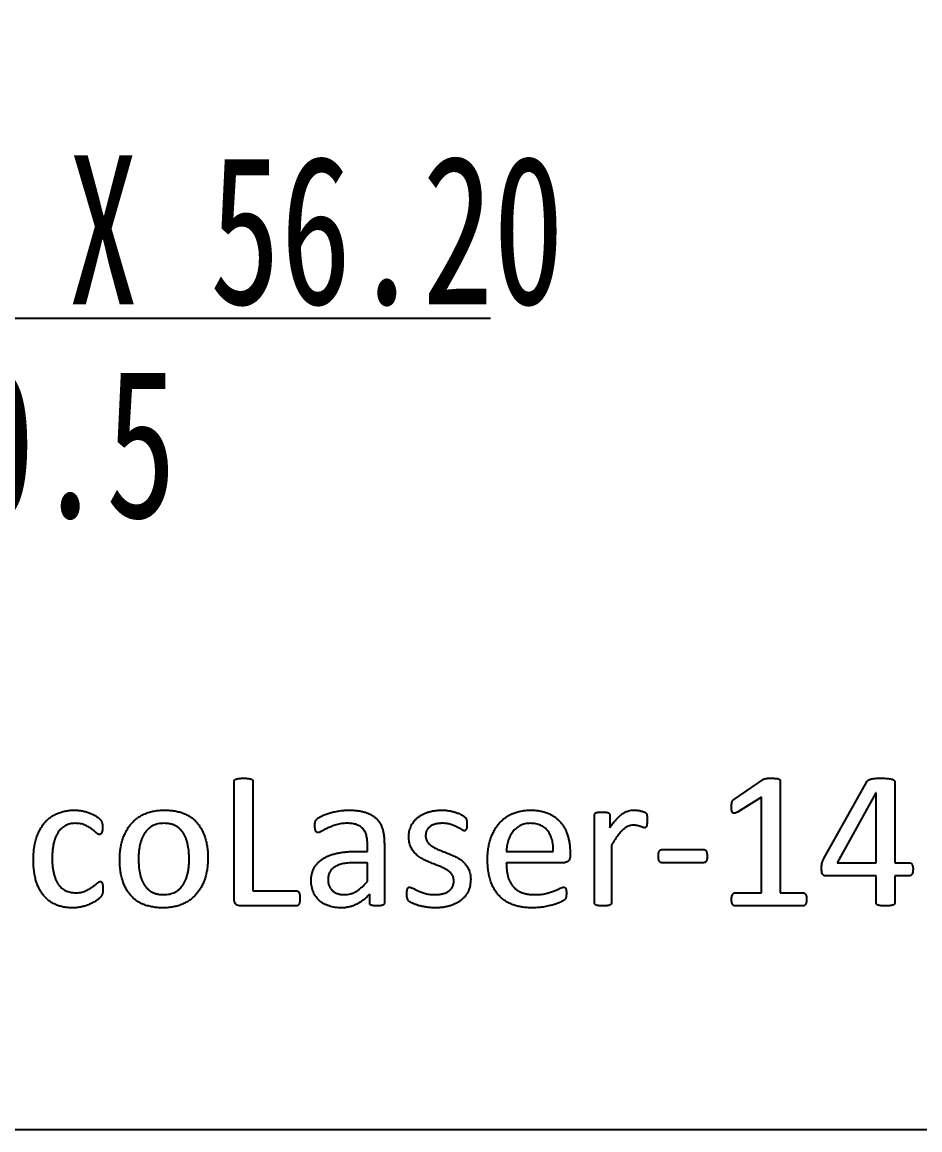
# Model space of a CAD drawing. Header units: millimetres. Extents: x 0 to 210, y 0 to 306.
# Drawn here: x 155.36 to 176.47, y 67.66 to 93.68 of the extents above; entities that cross this region are included whole.
import ezdxf

# ---------------------------------------------------------------- set-up
doc = ezdxf.new("R2010")
doc.units = ezdxf.units.MM
doc.layers.add('图纸格式', color=7, linetype='Continuous')
doc.styles.add('SLDTEXTSTYLE5', font='TXT', dxfattribs={"width": 0.7})
doc.dimstyles.new('SLDDIMSTYLE5', dxfattribs={"dimtxt": 3.5, "dimasz": 4.08, "dimexe": 0, "dimexo": 0.0625, "dimgap": 0.875, "dimtad": 0, "dimtih": 1, "dimtoh": 1, "dimlfac": 5, "dimrnd": 1e-09, "dimzin": 4, "dimdsep": 46, "dimtxsty": 'SLDTEXTSTYLE5', "dimsah": 1, "dimcen": 0, "dimadec": 0, "dimazin": 1, "dimtfac": 1, "dimtofl": 0, "dimtmove": 0, "dimatfit": 3, "dimfxl": 0, "dimfrac": 2, "dimtolj": 1, "dimtzin": 12, "dimarcsym": 0})

# ---------------------------------------------------------------- blocks, each defined once
blk = doc.blocks.new('SW_SYMBOL_HOLE_DEPTH')
at = {"layer": '图纸格式', "color": 0}
for p, q in [((0, 875), (800, 875)), ((400, 875), (400, 75)), ((100, 555), (400, 75)), ((700, 555), (400, 75))]:
    blk.add_line(p, q, dxfattribs=at)
blk = doc.blocks.new('_D_21')
at = {"layer": '图纸格式'}
for p, q in [((133.462, 100.049), (134.239, 98.627)), ((134.239, 98.627), (140.735, 86.728)), ((140.735, 86.728), (166.372, 86.728))]:
    blk.add_line(p, q, dxfattribs=at)
blk.add_solid([(134.239, 98.627), (135.748, 94.802), (136.64, 95.289)], dxfattribs=at)
at = {"layer": '图纸格式', "xscale": 0.004511737089201878, "yscale": 0.004511737089201878, "zscale": 0.004511737089201878}
blk.add_blockref('SW_SYMBOL_HOLE_DEPTH', (150.096, 81.549), dxfattribs=at)
at = {"layer": '图纸格式', "char_height": 3.5, "attachment_point": 1, "style": 'SLDTEXTSTYLE5'}
for s, insert in [('%%c', (142.322, 90.57)), ('16.20 X 56.20', (146.437, 90.555)), ('0.5', (153.994, 85.541))]:
    blk.add_mtext(s, dxfattribs=dict(at, insert=insert))

msp = doc.modelspace()

# ---------------------------------------------------------------- linework, layer by layer
at = {"color": 7, "linetype": 'Continuous', "lineweight": 25}
for p, q in [((160.34929834, 73.08117171), (160.34929834, 75.84610737)), ((160.79047481, 75.84610737), (160.79047481, 73.27280774)), ((172.10665128, 75.43112575), (172.78358142, 75.89091436)), ((173.18753363, 75.85506877), (173.18753363, 73.22869009)), ((174.21257959, 74.0365945), (175.23004282, 75.84817539)), ((175.8787101, 75.83921399), (175.8787101, 73.93457245)), ((172.74635716, 75.47869009), (172.17903179, 75.12574892)), ((172.74635716, 73.22869009), (172.74635716, 75.47869009)), ((175.4333976, 75.57450811), (174.52347113, 73.93457245)), ((175.43753363, 75.57450811), (175.4333976, 75.57450811)), ((175.43753363, 73.93457245), (175.43753363, 75.57450811)), ((168.81988657, 72.9908684), (168.81988657, 75.05474708)), ((169.17834245, 75.05474708), (169.17834245, 74.75419561)), ((163.19626525, 74.19927833), (163.48165128, 74.19927833)), ((163.48165128, 74.19927833), (163.48165128, 74.36334083)), ((163.8787101, 74.388157), (163.8787101, 72.98880039)), ((166.74635716, 74.19927833), (167.84929834, 74.19927833)), ((168.24635716, 74.17308347), (168.24635716, 74.10277097)), ((169.2169454, 74.34817539), (169.2169454, 72.9908684)), ((170.40467517, 74.24339597), (171.38491415, 74.24339597)), ((163.48165128, 73.93457245), (163.15973032, 73.93457245)), ((163.48165128, 73.49408531), (163.48165128, 73.93457245)), ((168.09952812, 73.93457245), (166.74635716, 73.93457245)), ((171.38491415, 73.93457245), (170.40467517, 73.93457245)), ((174.52347113, 73.93457245), (175.43753363, 73.93457245)), ((175.8787101, 73.93457245), (176.21855385, 73.93457245)), ((175.43753363, 73.62574892), (174.25945459, 73.62574892)), ((175.43753363, 72.99224708), (175.43753363, 73.62574892)), ((175.8787101, 73.62574892), (175.8787101, 72.99224708)), ((176.21855385, 73.62574892), (175.8787101, 73.62574892)), ((160.79047481, 73.27280774), (161.8162101, 73.27280774)), ((163.53473032, 72.98948972), (163.53473032, 73.19904855)), ((172.1231954, 73.22869009), (172.74635716, 73.22869009)), ((173.18753363, 73.22869009), (173.72314944, 73.22869009)), ((161.81276341, 72.91986656), (160.49681672, 72.91986656)), ((173.72039209, 72.91986656), (172.12526341, 72.91986656)), ((183.96681525, 67.66015093), (111.3668372, 67.66015093))]:
    msp.add_line(p, q, dxfattribs=at)
for points, knots in [([(160.34929834, 75.84610737), (160.34987138, 75.85192421), (160.35100114, 75.86339219), (160.35902846, 75.87990358), (160.37478832, 75.89265114), (160.39794016, 75.90119942), (160.42827999, 75.90844953), (160.46748348, 75.91437837), (160.51553003, 75.91955152), (160.55079624, 75.91975592), (160.56988657, 75.91986656)], [0, 0, 0, 0, 0.0690550282, 0.1361428946, 0.2115820834, 0.3032686087, 0.4269725219, 0.5816730595, 0.7735509872, 1, 1, 1, 1]), ([(160.56988657, 75.91986656), (160.5894413, 75.91979149), (160.62494693, 75.91965518), (160.67317985, 75.91426897), (160.71202785, 75.9086506), (160.74212643, 75.90083078), (160.76551754, 75.89308673), (160.78073908, 75.87963825), (160.78879274, 75.86341841), (160.78990874, 75.85193304), (160.79047481, 75.84610737)], [0, 0, 0, 0, 0.2317710216, 0.420827934, 0.5754407725, 0.6964317919, 0.7905861104, 0.8639342843, 0.9309841188, 1, 1, 1, 1]), ([(172.78358142, 75.89091436), (172.78742053, 75.89334027), (172.79545253, 75.89841565), (172.81018269, 75.90402276), (172.82808358, 75.90846293), (172.84961168, 75.91342303), (172.87485916, 75.91797376), (172.90492449, 75.91830111), (172.9402659, 75.92038559), (172.96602061, 75.92004953), (172.98004282, 75.91986656)], [0, 0, 0, 0, 0.0676513355, 0.1415370648, 0.2338942264, 0.3429032026, 0.4714732299, 0.6156989461, 0.7907664089, 1, 1, 1, 1]), ([(172.98004282, 75.91986656), (172.9991273, 75.91963648), (173.03388491, 75.91921743), (173.08075904, 75.91555945), (173.11812752, 75.91155499), (173.14619697, 75.90407212), (173.16682898, 75.89491051), (173.17935596, 75.88248066), (173.18638032, 75.8690619), (173.18714857, 75.85974078), (173.18753363, 75.85506877)], [0, 0, 0, 0, 0.2428685794, 0.4423245156, 0.5987106719, 0.720065659, 0.8116413556, 0.8819698164, 0.9408399071, 1, 1, 1, 1]), ([(175.23004282, 75.84817539), (175.23484272, 75.85418101), (175.24512159, 75.86704193), (175.26739435, 75.88201076), (175.29571274, 75.89429898), (175.33092722, 75.90449948), (175.3737846, 75.91283342), (175.42574631, 75.91694785), (175.48690195, 75.91973747), (175.53104876, 75.9198215), (175.55472113, 75.91986656)], [0, 0, 0, 0, 0.0670113463, 0.1435034304, 0.231767735, 0.3368104222, 0.46388543, 0.6134568825, 0.7927281794, 1, 1, 1, 1]), ([(175.55472113, 75.91986656), (175.58070231, 75.91975663), (175.6292697, 75.91955113), (175.69633851, 75.91418727), (175.75241302, 75.90870776), (175.79703784, 75.9004251), (175.83219833, 75.89103733), (175.85694723, 75.87687678), (175.87577719, 75.86055078), (175.87777954, 75.84598381), (175.8787101, 75.83921399)], [0, 0, 0, 0, 0.2209360981, 0.4130024896, 0.5723222554, 0.6996148539, 0.7997917531, 0.878595507, 0.9435787473, 1, 1, 1, 1]), ([(172.04047481, 75.25120847), (172.04049171, 75.26385722), (172.04052279, 75.28712309), (172.04356935, 75.31930859), (172.04710246, 75.34622815), (172.05353221, 75.36844426), (172.06173153, 75.38709484), (172.07358615, 75.40292756), (172.08847373, 75.41774493), (172.10031376, 75.42646059), (172.10665128, 75.43112575)], [0, 0, 0, 0, 0.1879599626, 0.3457299854, 0.4805564649, 0.5908537309, 0.6886985454, 0.7816479791, 0.8831244093, 1, 1, 1, 1]), ([(172.17903179, 75.12574892), (172.16606954, 75.11929906), (172.14361781, 75.10812737), (172.11258011, 75.09637846), (172.08627094, 75.09606215), (172.06497163, 75.10772939), (172.05217841, 75.13105934), (172.04453955, 75.16247019), (172.04116683, 75.20358193), (172.04072186, 75.23420578), (172.04047481, 75.25120847)], [0, 0, 0, 0, 0.1623060313, 0.2811277607, 0.3686601833, 0.448143587, 0.5395254088, 0.6568891477, 0.8095010667, 1, 1, 1, 1]), ([(155.6287101, 73.99730222), (155.62962946, 74.0469675), (155.63140387, 74.14282426), (155.64515214, 74.28137425), (155.66814191, 74.40897357), (155.70079962, 74.52586688), (155.74120966, 74.63238147), (155.78964212, 74.72848804), (155.8442509, 74.81491322), (155.90584305, 74.89144465), (155.97461533, 74.95775921), (156.04875371, 75.01538141), (156.12835081, 75.06416127), (156.21388505, 75.10244403), (156.30359606, 75.13311176), (156.39749878, 75.15391236), (156.49479253, 75.1678245), (156.56087522, 75.16917828), (156.59447297, 75.16986656)], [0, 0, 0, 0, 0.0865850984, 0.1671140693, 0.242475046, 0.3123680729, 0.3784407597, 0.4407937809, 0.4996997327, 0.5563894576, 0.6116394815, 0.665894192, 0.7198328919, 0.773979506, 0.8289659719, 0.884851506, 0.9414562218, 1, 1, 1, 1]), ([(156.59447297, 75.16986656), (156.62692553, 75.16892778), (156.69120506, 75.16706831), (156.78527293, 75.15267111), (156.87432604, 75.13176743), (156.95626628, 75.1040499), (157.03053613, 75.07226241), (157.09373839, 75.03505647), (157.14560224, 75.00055624), (157.18245796, 74.96863527), (157.20694132, 74.94322704), (157.22272837, 74.92250327), (157.2338671, 74.90319037), (157.24081963, 74.88203555), (157.24659255, 74.85807714), (157.24971979, 74.83055127), (157.2518521, 74.79788974), (157.25201279, 74.77419184), (157.25210165, 74.76108899)], [0, 0, 0, 0, 0.1129613779, 0.2237451275, 0.3306824281, 0.4311366551, 0.5246492021, 0.6113917597, 0.686188445, 0.7412135638, 0.7808355794, 0.8088411468, 0.8317681826, 0.8580884297, 0.8860367845, 0.9174984041, 0.9543839147, 1, 1, 1, 1]), ([(157.65812187, 74.00281693), (157.65885663, 74.04467313), (157.66029722, 74.12673741), (157.67337281, 74.24714362), (157.69264507, 74.3625762), (157.72177137, 74.47231308), (157.75886008, 74.5759887), (157.80407558, 74.67278811), (157.85846366, 74.76179729), (157.92063922, 74.84351392), (157.99098948, 74.9177401), (158.07014564, 74.9826661), (158.15712258, 75.03926184), (158.25288872, 75.0858591), (158.35656974, 75.12428941), (158.46906279, 75.15080055), (158.58964629, 75.16676564), (158.67277666, 75.16881281), (158.71556672, 75.16986656)], [0, 0, 0, 0, 0.0703101593, 0.1378517889, 0.2032971147, 0.2667942766, 0.3283494306, 0.3881104467, 0.4459857165, 0.5032862837, 0.5603639692, 0.6174142232, 0.6749251446, 0.7343258499, 0.7960128565, 0.8603496867, 0.928117181, 1, 1, 1, 1]), ([(158.71556672, 75.16986656), (158.75697909, 75.16903956), (158.83708627, 75.16743983), (158.95304652, 75.15231545), (159.06119754, 75.12972843), (159.16095269, 75.09563214), (159.25256504, 75.05258708), (159.33670562, 75.00162599), (159.41249488, 74.94119089), (159.47966928, 74.87156218), (159.53903869, 74.79391597), (159.5910656, 74.70877972), (159.63451233, 74.61547465), (159.67028193, 74.51484502), (159.6975385, 74.40675458), (159.71757658, 74.29203923), (159.72920385, 74.17056606), (159.73082312, 74.08740048), (159.73165128, 74.04486656)], [0, 0, 0, 0, 0.071868294, 0.1390204506, 0.2027203332, 0.2634065691, 0.3215900906, 0.378177301, 0.4338185, 0.4894010231, 0.5457387414, 0.60321488, 0.6622902538, 0.7241236611, 0.7883758868, 0.8556074033, 0.9261523475, 1, 1, 1, 1]), ([(162.24635716, 74.79762392), (162.24673724, 74.81577511), (162.24741377, 74.84808331), (162.25244691, 74.89307296), (162.26792155, 74.9312768), (162.29025147, 74.9583559), (162.31402746, 74.97988735), (162.33944484, 74.99558411), (162.36890041, 75.01421895), (162.41875234, 75.03802943), (162.48928886, 75.06914205), (162.58490713, 75.09988843), (162.69013189, 75.12826629), (162.80410823, 75.15042146), (162.92301801, 75.16753738), (163.00410793, 75.16909071), (163.04461084, 75.16986656)], [0, 0, 0, 0, 0.0563931712, 0.1003769527, 0.1397198296, 0.1823882609, 0.2081569167, 0.2390200086, 0.2748640689, 0.3163351025, 0.4102801003, 0.5140435354, 0.6277218741, 0.7484506847, 0.874355812, 1, 1, 1, 1]), ([(163.04461084, 75.16986656), (163.08115531, 75.16908779), (163.15160129, 75.16758657), (163.25316669, 75.15946112), (163.34587751, 75.14236926), (163.43057226, 75.12096117), (163.50701431, 75.09218675), (163.57639671, 75.0589648), (163.63783047, 75.01859194), (163.69126139, 74.97189201), (163.73809814, 74.91976543), (163.77763723, 74.86127616), (163.8100025, 74.79678264), (163.83562919, 74.72639281), (163.85429556, 74.65022089), (163.86923769, 74.56834394), (163.87714885, 74.48022539), (163.87817995, 74.41942073), (163.8787101, 74.388157)], [0, 0, 0, 0, 0.0829849862, 0.15996833, 0.2309831384, 0.2967785435, 0.3580175506, 0.4161095238, 0.4710896471, 0.5243347843, 0.5767973165, 0.6297529018, 0.6841108046, 0.7402226373, 0.7994351011, 0.8619582136, 0.929023522, 1, 1, 1, 1]), ([(164.45223951, 74.55084083), (164.45262874, 74.57110876), (164.45340296, 74.61142403), (164.46400641, 74.67109697), (164.47863546, 74.72970772), (164.50037408, 74.78647858), (164.52760268, 74.84124148), (164.56256956, 74.89212548), (164.60273547, 74.94015322), (164.64909543, 74.98446437), (164.70209557, 75.02443155), (164.7604939, 75.06105276), (164.82549343, 75.09283592), (164.8963799, 75.12052415), (164.97399103, 75.14225048), (165.05729659, 75.15922312), (165.14715159, 75.16761535), (165.20888955, 75.1690988), (165.24084245, 75.16986656)], [0, 0, 0, 0, 0.0540453228, 0.1075024178, 0.1613698505, 0.2151533665, 0.2694800235, 0.3242723609, 0.3795741191, 0.4364197911, 0.4950741581, 0.5565301599, 0.6201854163, 0.6879756766, 0.759439323, 0.8351211791, 0.9146658541, 1, 1, 1, 1]), ([(165.24084245, 75.16986656), (165.26960725, 75.16903147), (165.32736825, 75.16735457), (165.41258876, 75.15506984), (165.49373486, 75.13788232), (165.56731894, 75.1153446), (165.6322536, 75.09241327), (165.68579494, 75.06507433), (165.72868567, 75.03942615), (165.76103844, 75.01665325), (165.78320481, 74.99735928), (165.7970555, 74.98048581), (165.8047661, 74.96402587), (165.80915541, 74.94641009), (165.8135068, 74.92597173), (165.81673848, 74.90154714), (165.81987787, 74.8721479), (165.81988349, 74.85071486), (165.81988657, 74.83898421)], [0, 0, 0, 0, 0.11567817758, 0.23228698939, 0.34578408751, 0.44901913322, 0.54173675166, 0.62234719366, 0.69035530385, 0.74268590336, 0.78129942472, 0.80829646838, 0.82979656075, 0.85379437247, 0.88116857587, 0.91384967842, 0.95284851887, 1, 1, 1, 1]), ([(166.30518069, 74.01246767), (166.30577009, 74.05617476), (166.30692103, 74.14152264), (166.32186667, 74.26600504), (166.34199887, 74.38416128), (166.37362256, 74.49493138), (166.41255345, 74.59839682), (166.45973717, 74.69415716), (166.51393184, 74.78207584), (166.57649733, 74.86131225), (166.64649515, 74.93186334), (166.723264, 74.99433523), (166.80726522, 75.04772547), (166.89802673, 75.0917254), (166.99485854, 75.12739114), (167.09790312, 75.15153041), (167.20610824, 75.1674722), (167.2800755, 75.16905759), (167.31781856, 75.16986656)], [0, 0, 0, 0, 0.0754354862, 0.1473046475, 0.2162688163, 0.2822251943, 0.34590267, 0.4069527778, 0.4663052273, 0.523942804, 0.5809056873, 0.6376136647, 0.6945281484, 0.7523852457, 0.8115130734, 0.8723422395, 0.9348604508, 1, 1, 1, 1]), ([(167.31781856, 75.16986656), (167.35785972, 75.16909736), (167.43503673, 75.16761477), (167.54605027, 75.15189254), (167.64814998, 75.12797196), (167.74035505, 75.091918), (167.8246189, 75.0492029), (167.90044619, 74.99867094), (167.96914845, 74.94181013), (168.02896199, 74.87701326), (168.08242015, 74.80691065), (168.12727406, 74.7300179), (168.16559597, 74.64807167), (168.19455595, 74.5598509), (168.21804503, 74.46798095), (168.23455012, 74.37232927), (168.24424079, 74.27369916), (168.24564622, 74.20688257), (168.24635716, 74.17308347)], [0, 0, 0, 0, 0.077659023, 0.1496832512, 0.2171759299, 0.2806991553, 0.3413310647, 0.4002056352, 0.4571903021, 0.5139826947, 0.5709760858, 0.6279555174, 0.6864182245, 0.7462128576, 0.8078644908, 0.8703301056, 0.9344066321, 1, 1, 1, 1]), ([(168.81988657, 75.05474708), (168.82036693, 75.06027833), (168.82126813, 75.0706554), (168.82602538, 75.08627268), (168.83849895, 75.09915705), (168.85702938, 75.10991281), (168.88172043, 75.1188518), (168.91375392, 75.12292627), (168.95378935, 75.12570586), (168.98370936, 75.12573344), (169.00049319, 75.12574892)], [0, 0, 0, 0, 0.0772829389, 0.1449892055, 0.2219411668, 0.3194881072, 0.4417875585, 0.5841468939, 0.7667244077, 1, 1, 1, 1]), ([(169.00049319, 75.12574892), (169.01658976, 75.12573162), (169.04582444, 75.1257002), (169.0853688, 75.12280174), (169.11727989, 75.119134), (169.14130792, 75.11001413), (169.15870313, 75.0988046), (169.17047434, 75.08597684), (169.17737917, 75.07099423), (169.17801106, 75.06033651), (169.17834245, 75.05474708)], [0, 0, 0, 0, 0.2271962272, 0.4126349198, 0.5604310762, 0.678562844, 0.7721724521, 0.8503303303, 0.9215059574, 1, 1, 1, 1]), ([(169.17834245, 74.75419561), (169.19252973, 74.77445617), (169.21981774, 74.81342561), (169.2601339, 74.86901), (169.30015902, 74.91763961), (169.34951382, 74.97352273), (169.40846767, 75.03213757), (169.47917302, 75.08799056), (169.54718919, 75.12902668), (169.61566714, 75.15314934), (169.68298421, 75.16771265), (169.72813247, 75.16915313), (169.75049319, 75.16986656)], [0, 0, 0, 0, 0.1004618626, 0.1932297, 0.2787887278, 0.3561357754, 0.4960420431, 0.6157090158, 0.7215123213, 0.816872714, 0.9093019471, 1, 1, 1, 1]), ([(169.75049319, 75.16986656), (169.76129841, 75.16976597), (169.78409094, 75.16955378), (169.81996538, 75.16649554), (169.85891189, 75.16193615), (169.89914863, 75.15438056), (169.93836285, 75.1451809), (169.97311899, 75.13405584), (170.00194194, 75.12459859), (170.02152211, 75.11220678), (170.03419858, 75.10089867), (170.04161689, 75.08947851), (170.04698083, 75.07743252), (170.05008329, 75.0622045), (170.05318001, 75.04176652), (170.05371147, 75.01406068), (170.05572428, 74.97756653), (170.05537646, 74.95020339), (170.05518069, 74.93480222)], [0, 0, 0, 0, 0.0695103247, 0.1466251063, 0.2315389512, 0.321734066, 0.4099563261, 0.4904013224, 0.5568565065, 0.6040331533, 0.6385516149, 0.6652076076, 0.6910303938, 0.7229491632, 0.7647705254, 0.8239887472, 0.9009332346, 1, 1, 1, 1]), ([(156.61446378, 74.86104303), (156.59305864, 74.86035619), (156.55140099, 74.8590195), (156.49092094, 74.84936259), (156.43433819, 74.83275786), (156.38170662, 74.80895901), (156.33222238, 74.77939249), (156.28729581, 74.7423843), (156.24615872, 74.69904722), (156.20906346, 74.64923385), (156.17578001, 74.59319863), (156.14786583, 74.53076813), (156.12365368, 74.46278419), (156.10361637, 74.38884605), (156.0888629, 74.30879287), (156.07792657, 74.22295644), (156.07080589, 74.13138342), (156.07019866, 74.0683178), (156.06988657, 74.03590517)], [0, 0, 0, 0, 0.0575993618, 0.1120971268, 0.1643446624, 0.2158363635, 0.2671718371, 0.3190409887, 0.3719721932, 0.4276331249, 0.4858631976, 0.5470277204, 0.6113856611, 0.6799477283, 0.7529673115, 0.8302914759, 0.912778138, 1, 1, 1, 1]), ([(157.18316782, 74.59633715), (157.17736495, 74.5969982), (157.1648798, 74.59842046), (157.14595367, 74.60653652), (157.12658018, 74.62042262), (157.0970921, 74.64578129), (157.05541971, 74.68441269), (156.99495618, 74.73155306), (156.92187447, 74.77959879), (156.85092732, 74.81492636), (156.78699545, 74.83885997), (156.73337789, 74.85198294), (156.67533354, 74.85937911), (156.63516515, 74.86047715), (156.61446378, 74.86104303)], [0, 0, 0, 0, 0.02712184435, 0.05835383511, 0.09460257784, 0.13794513637, 0.23962913124, 0.35942229989, 0.49491299692, 0.64678111997, 0.72777912095, 0.81273932119, 0.90349246483, 1, 1, 1, 1]), ([(157.25210165, 74.76108899), (157.25179883, 74.74706227), (157.25123681, 74.72102965), (157.24824668, 74.68549406), (157.24233193, 74.65624037), (157.23137094, 74.6293257), (157.21417442, 74.60287509), (157.1927199, 74.59835127), (157.18316782, 74.59633715)], [0, 0, 0, 0, 0.2163337571, 0.4015004722, 0.5502871704, 0.6727153456, 0.8542849175, 1, 1, 1, 1]), ([(158.70040128, 74.86104303), (158.67509043, 74.86016959), (158.6260578, 74.85847755), (158.55506717, 74.84770544), (158.48973847, 74.82826529), (158.42989864, 74.80130291), (158.37572963, 74.76675115), (158.3254911, 74.72701438), (158.28157862, 74.67945324), (158.24185227, 74.6266967), (158.20748555, 74.56813131), (158.17883623, 74.50374849), (158.15293239, 74.43519114), (158.13326963, 74.36098144), (158.11847029, 74.28281468), (158.10743041, 74.20090245), (158.10025296, 74.1155374), (158.0996204, 74.05728942), (158.09929834, 74.02763311)], [0, 0, 0, 0, 0.0653894927, 0.1266737301, 0.1848917888, 0.2409422987, 0.2956182197, 0.350496746, 0.4059246462, 0.4623135679, 0.5208484824, 0.5808780955, 0.6441675448, 0.7099706102, 0.7788858276, 0.8495677413, 0.9234090771, 1, 1, 1, 1]), ([(159.29047481, 74.01798237), (159.28937815, 74.07390637), (159.28723885, 74.18299948), (159.26769073, 74.31629914), (159.24664895, 74.41689749), (159.22387461, 74.48620878), (159.1980462, 74.5512392), (159.16717737, 74.61162442), (159.13033131, 74.66637691), (159.08847065, 74.71599759), (159.0391905, 74.75826279), (158.98464009, 74.79514854), (158.92354356, 74.82502768), (158.85537554, 74.8467427), (158.78010498, 74.85878419), (158.72755727, 74.86027342), (158.70040128, 74.86104303)], [0, 0, 0, 0, 0.1435245331, 0.2799788328, 0.3452683036, 0.4072298206, 0.4670639528, 0.524867208, 0.5810077665, 0.6362478167, 0.6910415967, 0.7471821552, 0.8049823979, 0.8650778792, 0.9302739363, 1, 1, 1, 1]), ([(162.3228737, 74.6404548), (162.31707142, 74.64106889), (162.30573084, 74.64226913), (162.28940486, 74.64944877), (162.27657437, 74.66284034), (162.26400907, 74.67973358), (162.25585894, 74.70293574), (162.24944182, 74.73064861), (162.2475415, 74.76291231), (162.24676465, 74.78568093), (162.24635716, 74.79762392)], [0, 0, 0, 0, 0.0901816897, 0.17626040509, 0.26948588748, 0.37424635001, 0.50058309232, 0.64662355837, 0.81464099756, 1, 1, 1, 1]), ([(163.0025612, 74.86104303), (162.97957063, 74.86065019), (162.93465109, 74.85988265), (162.86893735, 74.85377265), (162.806718, 74.84276074), (162.73096759, 74.82270424), (162.64482559, 74.79341052), (162.55333975, 74.7534423), (162.47541133, 74.71411462), (162.41992663, 74.68279185), (162.38320395, 74.65971497), (162.35961966, 74.65017102), (162.3404081, 74.64190999), (162.32821655, 74.64089821), (162.3228737, 74.6404548)], [0, 0, 0, 0, 0.0952906216, 0.186181152, 0.2732482423, 0.3568766519, 0.5107924503, 0.6498672411, 0.7704149498, 0.872370113, 0.9141924531, 0.9495882467, 0.9779074446, 1, 1, 1, 1]), ([(163.48165128, 74.36334083), (163.48072144, 74.4018167), (163.47896507, 74.47449354), (163.46196986, 74.56176403), (163.44301984, 74.62402714), (163.4239551, 74.66533771), (163.40130741, 74.70277491), (163.37423522, 74.73627173), (163.34272305, 74.76513947), (163.30805897, 74.79137902), (163.26824466, 74.81235049), (163.22474471, 74.83054653), (163.17632525, 74.8441161), (163.1231504, 74.85473809), (163.06446477, 74.85969448), (163.02370672, 74.86058238), (163.0025612, 74.86104303)], [0, 0, 0, 0, 0.1442134007, 0.2724038063, 0.3321271679, 0.3880772119, 0.4426480527, 0.4959784851, 0.5490573574, 0.6026936498, 0.6586436939, 0.7174132274, 0.7793610883, 0.8470064668, 0.9206260509, 1, 1, 1, 1]), ([(165.24635716, 74.86104303), (165.21525933, 74.86006001), (165.15629093, 74.85819599), (165.07398911, 74.84249596), (165.00385858, 74.81761176), (164.94715776, 74.78275922), (164.90333443, 74.73920389), (164.87219742, 74.68837448), (164.85272487, 74.63146618), (164.85044965, 74.59166259), (164.84929834, 74.57152097)], [0, 0, 0, 0, 0.16856715156, 0.31964085167, 0.45254517281, 0.5701358717, 0.67766417698, 0.78455484248, 0.89097937039, 1, 1, 1, 1]), ([(165.75853547, 74.68457245), (165.74959328, 74.68637017), (165.72706897, 74.69089842), (165.69375952, 74.71616758), (165.64812085, 74.74409655), (165.59048293, 74.77502898), (165.52140968, 74.80600621), (165.44114071, 74.83517642), (165.34820568, 74.85816959), (165.28144213, 74.86005318), (165.24635716, 74.86104303)], [0, 0, 0, 0, 0.049290785, 0.1241575461, 0.2233517512, 0.3428905603, 0.4804481729, 0.6363849268, 0.8089163557, 1, 1, 1, 1]), ([(165.81988657, 74.83898421), (165.81982708, 74.82634159), (165.81971657, 74.802858), (165.81711711, 74.77033622), (165.81238226, 74.74305261), (165.80601542, 74.72101937), (165.79695863, 74.70384035), (165.78505093, 74.69275239), (165.77206051, 74.6858204), (165.7629754, 74.68498212), (165.75853547, 74.68457245)], [0, 0, 0, 0, 0.2080106405, 0.3863782933, 0.5362090303, 0.662984213, 0.7628872753, 0.8511646361, 0.927263575, 1, 1, 1, 1]), ([(167.31368253, 74.86104303), (167.29135356, 74.86041265), (167.24782227, 74.85918368), (167.18481635, 74.84873741), (167.12601675, 74.83132962), (167.07162731, 74.80730351), (167.02187624, 74.77694742), (166.97524762, 74.74362414), (166.93386788, 74.70446304), (166.89639932, 74.66156941), (166.86319129, 74.61441013), (166.83431466, 74.56329189), (166.80942532, 74.50829849), (166.78111234, 74.43043066), (166.75579886, 74.32709103), (166.74952613, 74.24217684), (166.74635716, 74.19927833)], [0, 0, 0, 0, 0.0688725322, 0.1342699807, 0.1964150959, 0.2576842815, 0.31715024, 0.3760085416, 0.4342053481, 0.4925057385, 0.5515261257, 0.6118608591, 0.6734206836, 0.737576197, 0.8674239144, 1, 1, 1, 1]), ([(167.84929834, 74.19927833), (167.84935595, 74.22432868), (167.84946812, 74.27310406), (167.84485412, 74.34432897), (167.83492438, 74.41151768), (167.82178648, 74.47467093), (167.80278771, 74.53346205), (167.77939727, 74.58789013), (167.75176956, 74.638499), (167.72006758, 74.68481904), (167.6842437, 74.72675968), (167.6432679, 74.76240212), (167.59867346, 74.7934743), (167.54952976, 74.81796239), (167.49642736, 74.83766807), (167.43922168, 74.85105615), (167.37782037, 74.85963574), (167.33554228, 74.86056339), (167.31368253, 74.86104303)], [0, 0, 0, 0, 0.0773780166, 0.1506622716, 0.2202321916, 0.2870646895, 0.3496975328, 0.4107496359, 0.4698388345, 0.5275299891, 0.5838912787, 0.6397180705, 0.6948500373, 0.7513586536, 0.8088529467, 0.8694577149, 0.932503531, 1, 1, 1, 1]), ([(169.72567701, 74.81692539), (169.70624172, 74.81566555), (169.66701627, 74.81312287), (169.6088048, 74.79389148), (169.55012034, 74.76107203), (169.48990722, 74.71272944), (169.42667415, 74.64793203), (169.37390793, 74.58209789), (169.3293449, 74.52066623), (169.29382327, 74.46741672), (169.25582545, 74.40956333), (169.23021311, 74.36912385), (169.2169454, 74.34817539)], [0, 0, 0, 0, 0.0809335826, 0.1633448848, 0.2529535741, 0.3600839835, 0.4840530961, 0.6297843139, 0.7114179489, 0.8004306105, 0.8966190156, 1, 1, 1, 1]), ([(169.99727628, 74.75695296), (169.9903333, 74.75763087), (169.97475492, 74.75915192), (169.9503919, 74.76763611), (169.9224237, 74.77842735), (169.89026208, 74.78818126), (169.8547266, 74.79930998), (169.81498079, 74.8074672), (169.77176776, 74.81642019), (169.74135642, 74.81675353), (169.72567701, 74.81692539)], [0, 0, 0, 0, 0.0746337228, 0.1674602908, 0.2751189128, 0.396778869, 0.5278700413, 0.6744447998, 0.8321510925, 1, 1, 1, 1]), ([(170.05518069, 74.93480222), (170.05508256, 74.91940364), (170.05490376, 74.89134705), (170.05287342, 74.85315965), (170.04983461, 74.82243167), (170.04464325, 74.7984055), (170.03698349, 74.78029443), (170.0272299, 74.76688518), (170.01346448, 74.75823968), (170.00292267, 74.75740176), (169.99727628, 74.75695296)], [0, 0, 0, 0, 0.2257333133, 0.4112915658, 0.5604717992, 0.6781381815, 0.7701496367, 0.846969611, 0.918034076, 1, 1, 1, 1]), ([(165.51106304, 73.51614414), (165.51061696, 73.53021344), (165.50974426, 73.55773817), (165.50053279, 73.59707144), (165.48601442, 73.63304044), (165.4581088, 73.6762065), (165.41200129, 73.72483306), (165.34333043, 73.77392437), (165.26364177, 73.81695877), (165.17459869, 73.8543303), (165.07978367, 73.89093992), (164.98184913, 73.92845358), (164.88402706, 73.97072525), (164.78747573, 74.01585894), (164.6975291, 74.07163136), (164.61633917, 74.13776469), (164.54730637, 74.217523), (164.50309333, 74.29536794), (164.47609674, 74.3644974), (164.46296123, 74.4225937), (164.45346128, 74.4850418), (164.45265411, 74.52851234), (164.45223951, 74.55084083)], [0, 0, 0, 0, 0.0264307386, 0.0517082189, 0.0755548677, 0.0990659928, 0.1480165776, 0.2005943851, 0.2572882693, 0.3180916823, 0.3821630387, 0.4485626736, 0.515383274, 0.5826763964, 0.6489012506, 0.7140030012, 0.7790012971, 0.8461971208, 0.8813676026, 0.9182808052, 0.9580252198, 1, 1, 1, 1]), ([(164.84929834, 74.57152097), (164.84973301, 74.55699377), (164.85057696, 74.52878801), (164.85979256, 74.48851908), (164.87454314, 74.45179707), (164.90155259, 74.4073315), (164.94870467, 74.35881311), (165.01691558, 74.30887058), (165.09686409, 74.26503854), (165.18644289, 74.22713274), (165.28149987, 74.19005478), (165.37917078, 74.15194828), (165.4773253, 74.11113205), (165.57312458, 74.06476533), (165.66483974, 74.01280813), (165.74507156, 73.94705571), (165.81355815, 73.86969739), (165.85740405, 73.79387293), (165.88390245, 73.72673195), (165.89857973, 73.67079575), (165.90658334, 73.61012985), (165.90759926, 73.56809705), (165.90812187, 73.54647502)], [0, 0, 0, 0, 0.0274294242, 0.0532564471, 0.0776240526, 0.101991658, 0.1511857175, 0.2042834606, 0.261469367, 0.3231472243, 0.3881007046, 0.4544261979, 0.5214088441, 0.589036675, 0.6556575557, 0.7201954998, 0.7842474551, 0.8500542647, 0.884589146, 0.9205278427, 0.959118838, 1, 1, 1, 1]), ([(162.15812187, 73.50856142), (162.15873954, 73.53689022), (162.15994269, 73.59207094), (162.17436176, 73.67162607), (162.19618926, 73.74567055), (162.22740941, 73.8140162), (162.2679731, 73.87596569), (162.31507353, 73.93344078), (162.37082901, 73.98446291), (162.4339971, 74.03020865), (162.50514908, 74.07022809), (162.58333056, 74.1052096), (162.66932864, 74.1340788), (162.76214438, 74.15814266), (162.86220536, 74.17623047), (162.96820833, 74.19033521), (163.08035578, 74.19754318), (163.15696445, 74.19869), (163.19626525, 74.19927833)], [0, 0, 0, 0, 0.06032764666, 0.11751018532, 0.17175277452, 0.22458104126, 0.27703318776, 0.32921928754, 0.38260564269, 0.43767590809, 0.49515774067, 0.55633861975, 0.62001063091, 0.68833175129, 0.76058622447, 0.8366622498, 0.91620654985, 1, 1, 1, 1]), ([(170.31988657, 74.09036289), (170.32007649, 74.1034785), (170.32042749, 74.12771794), (170.32472385, 74.16090431), (170.33022999, 74.1880284), (170.33917663, 74.20917408), (170.35176386, 74.22469922), (170.36688068, 74.23585481), (170.38512058, 74.24237478), (170.39795853, 74.24304521), (170.40467517, 74.24339597)], [0, 0, 0, 0, 0.1986170814, 0.3670715333, 0.5064532535, 0.6171246146, 0.7112129953, 0.805943625, 0.8984724217, 1, 1, 1, 1]), ([(171.38491415, 74.24339597), (171.39094263, 74.24326928), (171.40260077, 74.24302428), (171.41899993, 74.23711823), (171.43423493, 74.22696012), (171.44514608, 74.2095361), (171.4551599, 74.18789179), (171.4613819, 74.16045373), (171.46666394, 74.12755919), (171.46684605, 74.10349187), (171.4669454, 74.09036289)], [0, 0, 0, 0, 0.0921174355, 0.1781404643, 0.2643808148, 0.3682760036, 0.488434383, 0.6306603483, 0.7985211727, 1, 1, 1, 1]), ([(156.55035532, 72.87574892), (156.51423915, 72.87669978), (156.4438018, 72.87855425), (156.3413837, 72.89225197), (156.24537058, 72.91597783), (156.15549611, 72.94810453), (156.07214321, 72.98969447), (155.99591854, 73.04012293), (155.92714331, 73.09960165), (155.86471712, 73.16651668), (155.80979505, 73.24256456), (155.76290935, 73.3270121), (155.72070843, 73.41858381), (155.6872969, 73.51898062), (155.661543, 73.6274755), (155.64193085, 73.74371452), (155.6313366, 73.86796952), (155.62960175, 73.953396), (155.6287101, 73.99730222)], [0, 0, 0, 0, 0.0656914086, 0.1281179191, 0.1875270729, 0.2453096172, 0.3013903829, 0.3565744768, 0.4111168456, 0.4664274435, 0.5226979396, 0.5812852685, 0.6418940224, 0.7058714466, 0.7733925745, 0.8445854566, 0.9201223596, 1, 1, 1, 1]), ([(156.06988657, 74.03590517), (156.07022139, 74.00349544), (156.07087284, 73.94043547), (156.07766749, 73.8490196), (156.08961151, 73.76369435), (156.10482451, 73.68448925), (156.12591211, 73.61158489), (156.15021726, 73.54471576), (156.1795557, 73.48412011), (156.21232742, 73.42954537), (156.24962446, 73.38115598), (156.29214449, 73.34079143), (156.33739865, 73.30531474), (156.38714298, 73.27708955), (156.44111637, 73.25579659), (156.4983148, 73.23964316), (156.55974179, 73.23091436), (156.60180089, 73.22944536), (156.62342517, 73.22869009)], [0, 0, 0, 0, 0.0877537003, 0.1707433276, 0.2480046376, 0.3209776974, 0.3889257854, 0.4533043638, 0.5134160181, 0.5709340583, 0.6254525481, 0.6782574944, 0.7292838077, 0.780838514, 0.8324870074, 0.8860779581, 0.9414280861, 1, 1, 1, 1]), ([(158.67213841, 72.87574892), (158.63072606, 72.87657594), (158.55061891, 72.87817571), (158.4346584, 72.89329981), (158.32650833, 72.9158878), (158.22674987, 72.94998072), (158.13514915, 72.99303765), (158.0509669, 73.04395621), (157.97520421, 73.10464711), (157.90736895, 73.17383253), (157.84788999, 73.2515232), (157.79680706, 73.33706328), (157.75301508, 73.42998104), (157.71806623, 73.53103293), (157.69159922, 73.63936226), (157.67232506, 73.75455729), (157.66052906, 73.8764231), (157.65893635, 73.96005123), (157.65812187, 74.00281693)], [0, 0, 0, 0, 0.0717996044, 0.1388875789, 0.202526579, 0.2631548128, 0.3212827242, 0.3778158502, 0.433403869, 0.4892115195, 0.5454953919, 0.6027101021, 0.6617290133, 0.7233707328, 0.7878504693, 0.8549502832, 0.9258245518, 1, 1, 1, 1]), ([(158.09929834, 74.02763311), (158.10088096, 73.97129279), (158.10396124, 73.86163701), (158.12096146, 73.72735844), (158.14458105, 73.62722514), (158.16511424, 73.55735139), (158.19291282, 73.49306817), (158.22294318, 73.43249814), (158.26085322, 73.37845633), (158.30377475, 73.32977192), (158.35230449, 73.28684252), (158.40647089, 73.24948997), (158.46799636, 73.22063547), (158.53624312, 73.19892817), (158.61173769, 73.18682553), (158.6642844, 73.1853401), (158.69143988, 73.18457245)], [0, 0, 0, 0, 0.14453765399, 0.28131520787, 0.34607466689, 0.40834033257, 0.46777476269, 0.52550156265, 0.58141277136, 0.63652306193, 0.6916333525, 0.74721120637, 0.80467869425, 0.86525633803, 0.93036616156, 1, 1, 1, 1]), ([(159.73165128, 74.04486656), (159.73086342, 74.00324874), (159.72931455, 73.9214312), (159.71690831, 73.80105558), (159.69520614, 73.68575055), (159.66680511, 73.57557723), (159.62969739, 73.47149341), (159.58329547, 73.37495889), (159.52947791, 73.2853018), (159.46726055, 73.20350408), (159.39646356, 73.12997088), (159.3172427, 73.06457536), (159.22942546, 73.0081764), (159.13364973, 72.96026747), (159.0297317, 72.92201719), (158.917431, 72.89578435), (158.7974366, 72.87859493), (158.71471037, 72.87671589), (158.67213841, 72.87574892)], [0, 0, 0, 0, 0.06987855111, 0.13737602894, 0.20291501835, 0.26674380996, 0.32825872557, 0.3881462302, 0.44631351311, 0.50357662306, 0.56033833167, 0.61735129216, 0.67568216048, 0.73521559316, 0.79686227523, 0.8611570487, 0.92854966959, 1, 1, 1, 1]), ([(158.69143988, 73.18457245), (158.71652213, 73.18544166), (158.76509999, 73.1871251), (158.83561561, 73.197982), (158.90090531, 73.21747062), (158.96119596, 73.24433957), (159.0160815, 73.27859497), (159.06582759, 73.31864904), (159.11075753, 73.36477412), (159.14970327, 73.41751018), (159.18453898, 73.47552104), (159.2130875, 73.5396911), (159.23822316, 73.60839389), (159.25702797, 73.68266781), (159.27205213, 73.76094522), (159.28323685, 73.84330683), (159.28928298, 73.92942428), (159.29007268, 73.98810217), (159.29047481, 74.01798237)], [0, 0, 0, 0, 0.0648053416, 0.1255112396, 0.18373696, 0.2403360275, 0.2955227326, 0.3504084811, 0.4049851567, 0.4613814993, 0.5194132142, 0.5794507273, 0.6425449619, 0.7082038951, 0.7771281818, 0.8484077046, 0.922805511, 1, 1, 1, 1]), ([(163.15973032, 73.93457245), (163.13466917, 73.93447039), (163.08631739, 73.93427349), (163.01642774, 73.92819689), (162.95143766, 73.92041964), (162.89162028, 73.90859806), (162.83663882, 73.89436457), (162.786772, 73.87643527), (162.74157902, 73.85519761), (162.70175026, 73.8301335), (162.66582718, 73.80332501), (162.63557187, 73.77302017), (162.61040734, 73.73992286), (162.58945489, 73.70499565), (162.57417132, 73.66673726), (162.56343448, 73.62621294), (162.5560405, 73.58281583), (162.5554735, 73.55294146), (162.55518069, 73.53751362)], [0, 0, 0, 0, 0.0918881421, 0.177284501, 0.2571571422, 0.3318735338, 0.4007725647, 0.4652946931, 0.525992938, 0.5835306828, 0.6376452103, 0.6900930437, 0.7399934278, 0.7898653299, 0.8390125928, 0.8905379992, 0.9434712213, 1, 1, 1, 1]), ([(167.36055753, 72.87574892), (167.31847894, 72.87675345), (167.23686796, 72.87870173), (167.11819711, 72.89149593), (167.00782471, 72.91448141), (166.90485375, 72.94486097), (166.81065124, 72.98617397), (166.72359366, 73.03504451), (166.64471972, 73.09347426), (166.57300301, 73.1598748), (166.50986134, 73.23569503), (166.45535676, 73.32066922), (166.40809174, 73.41401489), (166.37056326, 73.51688618), (166.34069764, 73.62826443), (166.3208903, 73.74881901), (166.30711506, 73.87772898), (166.30583772, 73.96670212), (166.30518069, 74.01246767)], [0, 0, 0, 0, 0.0711392015, 0.1379737369, 0.2014346852, 0.2615247512, 0.3191117718, 0.374954756, 0.42996192, 0.4846568416, 0.5398146766, 0.5962744025, 0.6549927743, 0.7163255804, 0.7810589697, 0.8496473587, 0.9226623815, 1, 1, 1, 1]), ([(166.74635716, 73.93457245), (166.74663617, 73.90651862), (166.7471791, 73.85192884), (166.75481602, 73.77216398), (166.76437451, 73.69648435), (166.77972154, 73.6252981), (166.79918856, 73.55846339), (166.82586957, 73.49711826), (166.85667143, 73.43977633), (166.89416248, 73.38806968), (166.93718053, 73.34095989), (166.98717919, 73.30074859), (167.04234058, 73.26484731), (167.10402498, 73.23500257), (167.17298006, 73.21259941), (167.24844834, 73.19601674), (167.33090758, 73.18656934), (167.38810706, 73.18525441), (167.4177726, 73.18457245)], [0, 0, 0, 0, 0.0726862798, 0.1414398026, 0.2075631469, 0.2702946731, 0.3300250936, 0.3876639343, 0.4433748831, 0.4984196083, 0.5527899469, 0.6082328076, 0.6642390714, 0.7231110496, 0.7852659374, 0.8517424272, 0.9231087297, 1, 1, 1, 1]), ([(168.24635716, 74.10277097), (168.24587429, 74.08872398), (168.24496988, 74.06241412), (168.23722047, 74.02576607), (168.22230966, 73.99602588), (168.202813, 73.97227833), (168.17871119, 73.95663638), (168.15428684, 73.94295779), (168.12717233, 73.93660395), (168.10873811, 73.93524926), (168.09952812, 73.93457245)], [0, 0, 0, 0, 0.1669474989, 0.3126907189, 0.4409304696, 0.5591222451, 0.6727782306, 0.7802622941, 0.890216001, 1, 1, 1, 1]), ([(170.40467517, 73.93457245), (170.39791707, 73.93483191), (170.38491753, 73.935331), (170.36729283, 73.94310428), (170.35128877, 73.95316318), (170.33926914, 73.96966169), (170.33021236, 73.99129819), (170.32480641, 74.01893192), (170.32038121, 74.05253942), (170.32006114, 74.07701436), (170.31988657, 74.09036289)], [0, 0, 0, 0, 0.1003212147, 0.1929726865, 0.2845960935, 0.3802654971, 0.4927705872, 0.6338511476, 0.8003040024, 1, 1, 1, 1]), ([(171.4669454, 74.09036289), (171.46677798, 74.07677819), (171.46647057, 74.05183353), (171.46197408, 74.01784047), (171.45695984, 73.98984967), (171.44431758, 73.96391738), (171.42195257, 73.93870564), (171.39726554, 73.93595076), (171.38491415, 73.93457245)], [0, 0, 0, 0, 0.2061807833, 0.3785955896, 0.5217915118, 0.6342613763, 0.8170139559, 1, 1, 1, 1]), ([(174.15812187, 73.79394745), (174.15833258, 73.80704232), (174.15873195, 73.83186086), (174.15960132, 73.86757574), (174.16340669, 73.89971941), (174.16747844, 73.92956127), (174.17655841, 73.95640141), (174.18609358, 73.98287854), (174.19922073, 74.00904532), (174.20800735, 74.02716545), (174.21257959, 74.0365945)], [0, 0, 0, 0, 0.1557946244, 0.2952754958, 0.4244427336, 0.5408043352, 0.6523153856, 0.7604259063, 0.8753343436, 1, 1, 1, 1]), ([(176.21855385, 73.93457245), (176.22484139, 73.93428444), (176.23745047, 73.93370689), (176.25480588, 73.92559936), (176.26999241, 73.91313823), (176.28306607, 73.89619043), (176.29442436, 73.87443657), (176.30130669, 73.8471218), (176.30637287, 73.8152769), (176.30664447, 73.79236529), (176.30678915, 73.78016068)], [0, 0, 0, 0, 0.0946283813, 0.1897682712, 0.283882364, 0.3905083416, 0.5120257558, 0.6531754062, 0.8152527015, 1, 1, 1, 1]), ([(174.25945459, 73.62574892), (174.25140494, 73.62594425), (174.2365052, 73.6263058), (174.21533381, 73.63070088), (174.19790735, 73.64145794), (174.1817306, 73.6563975), (174.16949065, 73.67920576), (174.16238522, 73.70991869), (174.15874958, 73.74881776), (174.15834571, 73.77785413), (174.15812187, 73.79394745)], [0, 0, 0, 0, 0.1063724096, 0.1968931419, 0.2811997673, 0.3734832385, 0.4848865246, 0.616623817, 0.7875149955, 1, 1, 1, 1]), ([(176.30678915, 73.78016068), (176.30618145, 73.75862082), (176.30508149, 73.71963307), (176.28941752, 73.675336), (176.27204747, 73.64903782), (176.25667457, 73.63548372), (176.23834135, 73.62729624), (176.22530037, 73.62627647), (176.21855385, 73.62574892)], [0, 0, 0, 0, 0.3261094353, 0.5902673353, 0.7007462775, 0.8023028095, 0.8977248987, 1, 1, 1, 1]), ([(156.62342517, 73.22869009), (156.64389696, 73.22925354), (156.68360792, 73.23034651), (156.74119058, 73.23779856), (156.79475128, 73.25101538), (156.85957575, 73.27469071), (156.93148747, 73.31139463), (157.00779218, 73.35902285), (157.07120395, 73.40707711), (157.11723852, 73.44439341), (157.14818567, 73.46985656), (157.16792298, 73.48273844), (157.18507693, 73.49109088), (157.19620489, 73.4926927), (157.20109062, 73.49339597)], [0, 0, 0, 0, 0.09451727058, 0.18334365615, 0.2674847792, 0.34869894536, 0.50147523044, 0.63923570996, 0.76357635692, 0.86845738385, 0.91302868747, 0.94834317122, 0.9773201028, 1, 1, 1, 1]), ([(157.20109062, 73.49339597), (157.2060404, 73.49313154), (157.2159124, 73.49260414), (157.22894466, 73.48390611), (157.23987271, 73.47062268), (157.24740487, 73.45129741), (157.25470139, 73.42698348), (157.25788393, 73.39647738), (157.26104144, 73.36019393), (157.26105544, 73.33394183), (157.26106304, 73.31968274)], [0, 0, 0, 0, 0.0730847162, 0.145762272, 0.2264869795, 0.3282822099, 0.4536910776, 0.6066848535, 0.7863669308, 1, 1, 1, 1]), ([(162.87779098, 72.87574892), (162.8511113, 72.87623995), (162.79876843, 72.87720331), (162.72232673, 72.88587755), (162.64960117, 72.89854677), (162.58139658, 72.91727883), (162.51730221, 72.94061025), (162.45834176, 72.96955971), (162.40388818, 73.00276808), (162.35468782, 73.04094755), (162.31021674, 73.08368782), (162.27165004, 73.13174214), (162.23752551, 73.18382743), (162.20855003, 73.24030055), (162.18542308, 73.30148175), (162.17011836, 73.36710673), (162.16008862, 73.43656388), (162.15878822, 73.48416819), (162.15812187, 73.50856142)], [0, 0, 0, 0, 0.0738946767, 0.1449739955, 0.2129072946, 0.2782370905, 0.3406802187, 0.4016121373, 0.4599198932, 0.517097533, 0.5738268255, 0.6304022974, 0.6874379866, 0.7460922792, 0.8059267193, 0.8681552769, 0.9324406293, 1, 1, 1, 1]), ([(162.55518069, 73.53751362), (162.55617781, 73.51186103), (162.55809612, 73.46250939), (162.57830522, 73.3926747), (162.61004234, 73.33071994), (162.65531449, 73.27817456), (162.71166982, 73.2354156), (162.77955232, 73.20600957), (162.85684649, 73.18773872), (162.91168659, 73.18566355), (162.94052076, 73.18457245)], [0, 0, 0, 0, 0.1299336864, 0.2499723987, 0.3658272847, 0.4808626479, 0.5991708069, 0.7219010532, 0.8537793557, 1, 1, 1, 1]), ([(162.94052076, 73.18457245), (162.96495354, 73.18546717), (163.01333805, 73.18723902), (163.08402922, 73.20237621), (163.15199284, 73.22601975), (163.21779478, 73.25977099), (163.28218348, 73.30460981), (163.34857602, 73.35748768), (163.41554888, 73.42169051), (163.45895783, 73.46923164), (163.48165128, 73.49408531)], [0, 0, 0, 0, 0.1137080733, 0.2251773794, 0.3351982988, 0.4481734977, 0.5684098468, 0.700136955, 0.8432368275, 1, 1, 1, 1]), ([(165.07609062, 73.18457245), (165.10717291, 73.18564666), (165.16652129, 73.18769776), (165.25091438, 73.20266838), (165.32542936, 73.22810658), (165.39037296, 73.26303517), (165.44345348, 73.3098151), (165.48251226, 73.36858129), (165.50778219, 73.43860841), (165.50993519, 73.48948981), (165.51106304, 73.51614414)], [0, 0, 0, 0, 0.1508560855, 0.2880439026, 0.4143365269, 0.5316758458, 0.6438594345, 0.754000149, 0.8711324967, 1, 1, 1, 1]), ([(165.90812187, 73.54647502), (165.90762692, 73.52045565), (165.90665789, 73.46951383), (165.89416116, 73.39544182), (165.87607603, 73.32540744), (165.84959093, 73.26021193), (165.81626432, 73.19998927), (165.77680134, 73.14418699), (165.73018108, 73.09382061), (165.67777744, 73.048159), (165.61936282, 73.00839214), (165.55626996, 72.97254994), (165.48706218, 72.94351711), (165.41321232, 72.91843489), (165.33473058, 72.89944936), (165.25226697, 72.88567187), (165.16588001, 72.87725028), (165.10690026, 72.87625645), (165.07677995, 72.87574892)], [0, 0, 0, 0, 0.0647248321, 0.1267209951, 0.1865453247, 0.2445635335, 0.3014216315, 0.3576310267, 0.4143305325, 0.4719295863, 0.5303415248, 0.590034348, 0.6523229537, 0.7169237214, 0.7840963538, 0.8531463025, 0.9250034273, 1, 1, 1, 1]), ([(157.26106304, 73.31968274), (157.26098199, 73.30749725), (157.26083045, 73.28471508), (157.2584596, 73.25325383), (157.25637366, 73.22661783), (157.25125469, 73.2045043), (157.24482706, 73.18544069), (157.23679302, 73.16618979), (157.22158471, 73.14414764), (157.20306465, 73.12292993), (157.18214434, 73.10165157), (157.15988423, 73.08343617), (157.13296357, 73.06278816), (157.09020759, 73.03182863), (157.0284233, 72.99499601), (156.94658033, 72.95585687), (156.85640828, 72.92262531), (156.75933628, 72.89693933), (156.6565011, 72.87851284), (156.58605339, 72.87667846), (156.55035532, 72.87574892)], [0, 0, 0, 0, 0.0394794879, 0.0738113862, 0.1022687574, 0.1259377098, 0.147134049, 0.1674757733, 0.1932966262, 0.2334448333, 0.2587229427, 0.2899053262, 0.3265504122, 0.368713496, 0.4609319327, 0.5592012041, 0.6624094029, 0.7718870957, 0.8844080111, 1, 1, 1, 1]), ([(161.8162101, 73.27280774), (161.82255826, 73.27238949), (161.83473482, 73.27158723), (161.85061268, 73.26209187), (161.86447609, 73.24921678), (161.875235, 73.23045201), (161.88459408, 73.20644096), (161.88910569, 73.17573332), (161.89270445, 73.13893794), (161.89316585, 73.11220729), (161.89341598, 73.09771583)], [0, 0, 0, 0, 0.089068866, 0.1708451946, 0.256252117, 0.3558742286, 0.4746576214, 0.6205937377, 0.7943128933, 1, 1, 1, 1]), ([(163.53473032, 73.19904855), (163.51190243, 73.17544503), (163.46662574, 73.12862997), (163.39254849, 73.06588961), (163.31441018, 73.01044142), (163.23259501, 72.96296064), (163.14797409, 72.92379877), (163.06023704, 72.89607925), (162.96992091, 72.87884714), (162.90865745, 72.87678692), (162.87779098, 72.87574892)], [0, 0, 0, 0, 0.1306715137, 0.2591729828, 0.3858343813, 0.5116770934, 0.6353157816, 0.7562545575, 0.8771933333, 1, 1, 1, 1]), ([(164.40812187, 73.20525259), (164.40839671, 73.21858747), (164.40890011, 73.24301122), (164.41216903, 73.27670119), (164.41766214, 73.30386198), (164.42369885, 73.32554902), (164.4315145, 73.34231343), (164.44350696, 73.3534579), (164.45784344, 73.35996306), (164.46825666, 73.36067639), (164.473609, 73.36104303)], [0, 0, 0, 0, 0.2138276117, 0.3916401936, 0.5419386101, 0.657340321, 0.7529243375, 0.8337315791, 0.9145388207, 1, 1, 1, 1]), ([(165.07677995, 72.87574892), (165.03998406, 72.87656019), (164.96781044, 72.87815146), (164.86343601, 72.88998255), (164.76712898, 72.90808002), (164.68053353, 72.92932032), (164.60603417, 72.95535436), (164.54304353, 72.97976073), (164.49490348, 73.00531299), (164.45741008, 73.0278098), (164.43243282, 73.05738287), (164.41734422, 73.09602115), (164.4090566, 73.14629802), (164.40845764, 73.18407508), (164.40812187, 73.20525259)], [0, 0, 0, 0, 0.1323967636, 0.2596908081, 0.3774360534, 0.4849328667, 0.5801160394, 0.6613459349, 0.727549481, 0.7763995241, 0.8174789925, 0.8641676508, 0.9238534618, 1, 1, 1, 1]), ([(164.473609, 73.36104303), (164.48434294, 73.35923468), (164.51098777, 73.35474581), (164.55303582, 73.33063995), (164.6078741, 73.30250291), (164.67527311, 73.2704536), (164.7553314, 73.23881394), (164.84873718, 73.20923789), (164.95728357, 73.18770179), (165.03507411, 73.18565281), (165.07609062, 73.18457245)], [0, 0, 0, 0, 0.0511320148, 0.1269248085, 0.2260308544, 0.3436212452, 0.4791652226, 0.6327342247, 0.8063523174, 1, 1, 1, 1]), ([(168.15812187, 73.21352465), (168.15805356, 73.20432396), (168.1579253, 73.18704568), (168.15535167, 73.16297562), (168.15374491, 73.14171074), (168.15021007, 73.12303194), (168.14562651, 73.10620657), (168.13844012, 73.09100127), (168.12847651, 73.07742754), (168.11844188, 73.06541439), (168.10566229, 73.05577553), (168.0898059, 73.04580983), (168.06731425, 73.03414633), (168.02725408, 73.01174688), (167.96270213, 72.98527531), (167.87171696, 72.95374521), (167.76325293, 72.92445788), (167.64009803, 72.89861944), (167.5040841, 72.87879797), (167.40934692, 72.87678539), (167.36055753, 72.87574892)], [0, 0, 0, 0, 0.029101049, 0.054649852, 0.0765776449, 0.0965485915, 0.114731066, 0.1316476088, 0.1494032396, 0.1679457981, 0.1808949883, 0.1998606253, 0.2271997156, 0.2610406174, 0.3450806361, 0.4474335948, 0.5658248231, 0.7003358151, 0.8456737373, 1, 1, 1, 1]), ([(167.4177726, 73.18457245), (167.44168588, 73.18467432), (167.48797447, 73.18487153), (167.55532608, 73.19103279), (167.61871857, 73.19873409), (167.69556704, 73.21435144), (167.78180039, 73.23771652), (167.87304126, 73.27023431), (167.948772, 73.30297743), (168.01016134, 73.33055042), (168.05610324, 73.3546601), (168.08467373, 73.35922167), (168.09608142, 73.36104303)], [0, 0, 0, 0, 0.1013556813, 0.1961927748, 0.286596348, 0.3720157256, 0.5284931605, 0.6650230693, 0.7824769239, 0.8779575631, 0.9512705721, 1, 1, 1, 1]), ([(168.09608142, 73.36104303), (168.10145918, 73.36072715), (168.11171135, 73.36012494), (168.12539393, 73.35320372), (168.13730692, 73.3432669), (168.14530841, 73.3276796), (168.1515816, 73.30768574), (168.15511546, 73.28185883), (168.15807791, 73.24990067), (168.1581063, 73.22640387), (168.15812187, 73.21352465)], [0, 0, 0, 0, 0.089644472, 0.17089824, 0.2530660275, 0.3465442205, 0.4602127991, 0.6050801564, 0.7835340285, 1, 1, 1, 1]), ([(172.04047481, 73.07221031), (172.04091545, 73.08463822), (172.04173518, 73.10775825), (172.04650713, 73.13990119), (172.05380321, 73.1668634), (172.06371045, 73.18884449), (172.07494909, 73.20662392), (172.08957026, 73.21880202), (172.10564413, 73.22698616), (172.11735859, 73.22812344), (172.1231954, 73.22869009)], [0, 0, 0, 0, 0.1914835315, 0.3562229178, 0.4996909263, 0.6201210612, 0.7271599499, 0.8200946933, 0.9103608957, 1, 1, 1, 1]), ([(173.72314944, 73.22869009), (173.7289894, 73.22811001), (173.74091909, 73.22692504), (173.75742411, 73.21857714), (173.77349045, 73.20732936), (173.78390539, 73.18867822), (173.79326111, 73.16683808), (173.79959348, 73.1397806), (173.80483432, 73.10779491), (173.80505963, 73.08464783), (173.80518069, 73.07221031)], [0, 0, 0, 0, 0.089258767, 0.1823348841, 0.2803541883, 0.3849971018, 0.5035087642, 0.6454515668, 0.8094919665, 1, 1, 1, 1]), ([(160.49681672, 72.91986656), (160.47928334, 72.92172379), (160.44309068, 72.92555751), (160.40184775, 72.94885279), (160.37363375, 72.9765564), (160.35956441, 73.00624605), (160.35029475, 73.04153955), (160.34964684, 73.06731011), (160.34929834, 73.08117171)], [0, 0, 0, 0, 0.2125470945, 0.4387426359, 0.5592015971, 0.6878305152, 0.8320886173, 1, 1, 1, 1]), ([(161.89341598, 73.09771583), (161.89314939, 73.0832298), (161.89265763, 73.05650917), (161.88927029, 73.01987605), (161.8841921, 72.98914688), (161.87539995, 72.96408063), (161.86363751, 72.94440976), (161.84973937, 72.92942609), (161.83183908, 72.92146613), (161.81926632, 72.92041186), (161.81276341, 72.91986656)], [0, 0, 0, 0, 0.2007340446, 0.3702699445, 0.5095597198, 0.6314532248, 0.7357717921, 0.8258473056, 0.9099244866, 1, 1, 1, 1]), ([(163.70706488, 72.91986656), (163.68800589, 72.92035378), (163.65417283, 72.92121868), (163.60898957, 72.92491243), (163.57597075, 72.93405945), (163.55074297, 72.94493017), (163.53655203, 72.96567724), (163.53536056, 72.98125158), (163.53473032, 72.98948972)], [0, 0, 0, 0, 0.2772453669, 0.4921594968, 0.6549423391, 0.7759004695, 0.8814612767, 1, 1, 1, 1]), ([(163.8787101, 72.98880039), (163.87798878, 72.98042399), (163.87660763, 72.96438544), (163.85941933, 72.94530613), (163.83477019, 72.93432298), (163.80281063, 72.92497407), (163.7590666, 72.92109092), (163.72613185, 72.92031549), (163.70706488, 72.91986656)], [0, 0, 0, 0, 0.1206805192, 0.2310708561, 0.3565804906, 0.514949707, 0.719189042, 1, 1, 1, 1]), ([(169.01703731, 72.91986656), (168.99935365, 72.9202839), (168.96717729, 72.92104326), (168.92321085, 72.92264929), (168.88834022, 72.92946648), (168.86074263, 72.9361465), (168.84083967, 72.94632569), (168.82734411, 72.95893356), (168.82102677, 72.97449645), (168.82027379, 72.98530845), (168.81988657, 72.9908684)], [0, 0, 0, 0, 0.2303970038, 0.4192195353, 0.5711810645, 0.6923876535, 0.7874011359, 0.859313501, 0.9276534899, 1, 1, 1, 1]), ([(169.2169454, 72.9908684), (169.21675425, 72.98499684), (169.21638984, 72.97380262), (169.20760307, 72.95893531), (169.19409393, 72.94647521), (169.17438962, 72.93639796), (169.14742712, 72.92919972), (169.11290975, 72.92271907), (169.06828342, 72.92098467), (169.03541273, 72.92026748), (169.01703731, 72.91986656)], [0, 0, 0, 0, 0.0746975081, 0.1424118008, 0.2158617876, 0.3100956665, 0.4246086208, 0.575323277, 0.7625964841, 1, 1, 1, 1]), ([(172.12526341, 72.91986656), (172.11995456, 72.92034786), (172.10928774, 72.92131489), (172.09320774, 72.92671785), (172.07962632, 72.93882127), (172.06589562, 72.95399382), (172.05530473, 72.97546178), (172.04588623, 73.00189052), (172.04186223, 73.03511329), (172.04096463, 73.05911341), (172.04047481, 73.07221031)], [0, 0, 0, 0, 0.0828253304, 0.1664168688, 0.2578753444, 0.361676071, 0.4830850917, 0.6264983234, 0.7961796332, 1, 1, 1, 1]), ([(173.80518069, 73.07221031), (173.80481679, 73.05908917), (173.80414894, 73.03500839), (173.79868765, 73.0020979), (173.79041328, 72.975488), (173.78036684, 72.95415819), (173.76738251, 72.93836012), (173.75319396, 72.92692428), (173.73686665, 72.92119651), (173.72594308, 72.92031468), (173.72039209, 72.91986656)], [0, 0, 0, 0, 0.20344057369, 0.37336732311, 0.51539967579, 0.63494656871, 0.73626016049, 0.83035773323, 0.91379350955, 1, 1, 1, 1]), ([(175.65398584, 72.91986656), (175.63468837, 72.9201822), (175.59950235, 72.92075773), (175.5514622, 72.92350017), (175.51318691, 72.93020817), (175.48289124, 72.9365303), (175.46145654, 72.9473731), (175.445806, 72.95904794), (175.43845232, 72.97528612), (175.43784785, 72.98644598), (175.43753363, 72.99224708)], [0, 0, 0, 0, 0.2323991754, 0.4237448192, 0.5778910671, 0.70065346, 0.7934236601, 0.8660245332, 0.9303570978, 1, 1, 1, 1]), ([(175.8787101, 72.99224708), (175.8782254, 72.98639364), (175.87727766, 72.97494831), (175.8681105, 72.95918801), (175.85191678, 72.94716846), (175.82928311, 72.93675887), (175.79826593, 72.93015674), (175.75924649, 72.92353239), (175.71008304, 72.92072213), (175.67397462, 72.92017142), (175.65398584, 72.91986656)], [0, 0, 0, 0, 0.0682170516, 0.1333861726, 0.2061851637, 0.301408885, 0.4236116623, 0.5764349227, 0.7655242635, 1, 1, 1, 1])]:
    msp.add_open_spline(points, degree=3, knots=knots, dxfattribs=at)

# ---------------------------------------------------------------- dimensions: what is measured, and where the dimension line sits
at = {"layer": '图纸格式'}
dim = msp.add_radius_dim(center=(133.46247457, 100.04865952), mpoint=(134.23874781, 98.62675943), text='%%c<> X 56.20\\P{\\fGDT;x}0.5\\P', dimstyle='SLDDIMSTYLE5', override={"dimpost": '<>'}, dxfattribs=at)
dim.commit()
dim.dimension.update_dxf_attribs({"geometry": '_D_21', "text_midpoint": (154.34706064, 86.04342861), "dimtype": 164})

doc.saveas('drawing.dxf')
